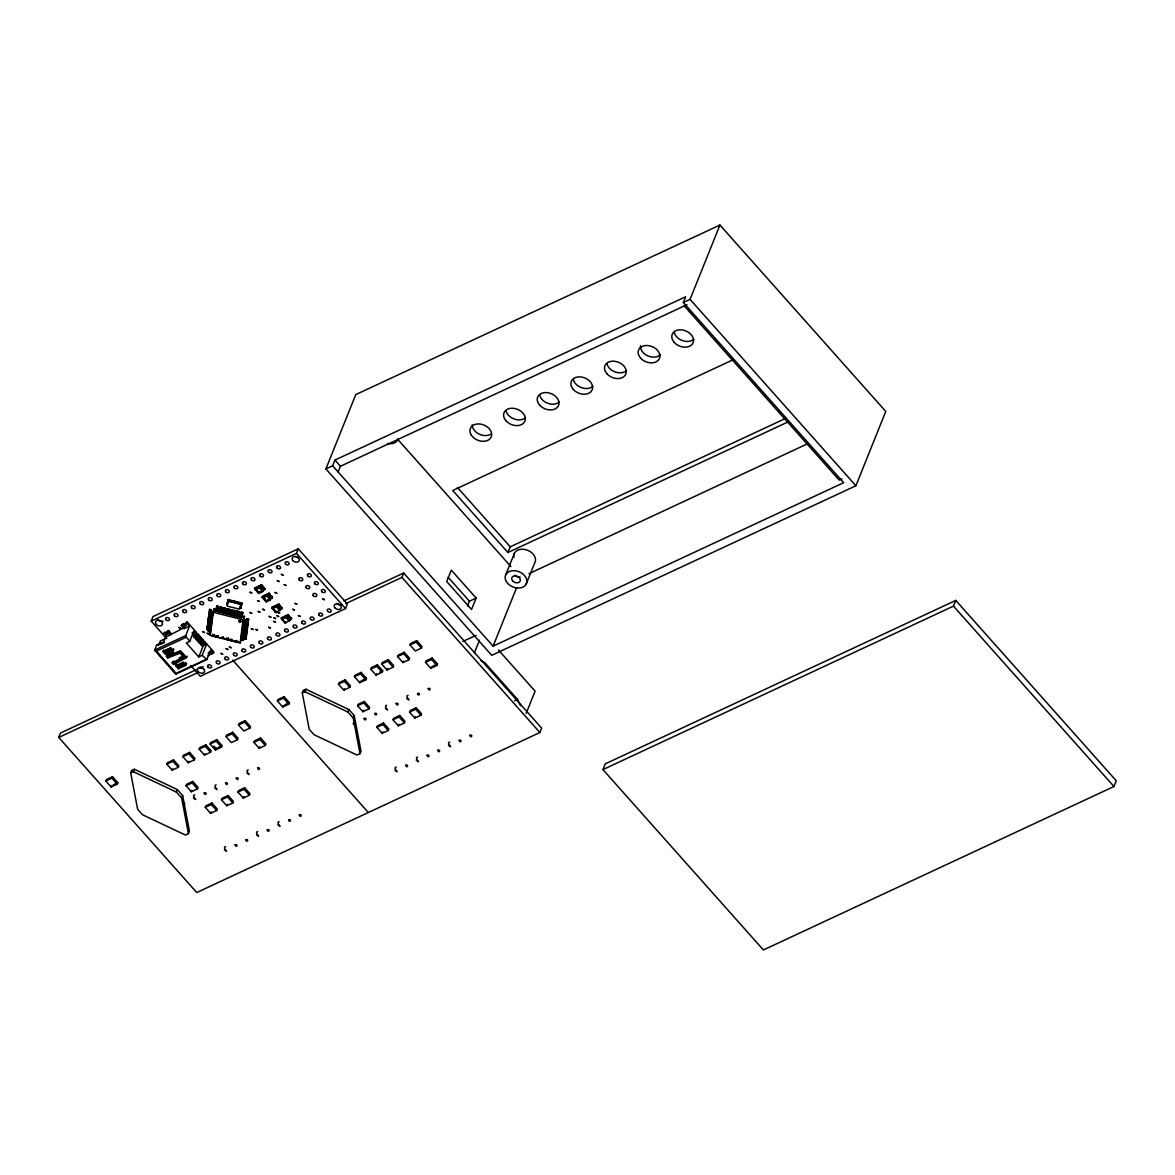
<?xml version="1.0" encoding="UTF-8"?>
<svg xmlns="http://www.w3.org/2000/svg" width="1175" height="1175" viewBox="0 0 1175 1175"><rect width="100%" height="100%" fill="white"/><g stroke="black" fill="none" stroke-linecap="round" stroke-linejoin="round"><path stroke-width="1.5" d="M183.432 623.617L182.977 624.762L184.357 626.304L184.813 625.159L183.432 623.617L181.288 625.541L184.049 628.64L184.504 627.494L165.543 637.276L163.707 641.844L156.642 645.134L154.645 650.172L155.423 651.067A2.438 1.645 7.4 0 0 156.055 651.288L175.765 674.156L206.873 659.513L210.692 650.025L213.453 653.124L211.764 653.902L210.384 652.36L210.839 651.214M206.947 629.447L207.226 627.847L208.783 628.243L208.621 629.565L206.947 629.447L208.239 629.785L208.474 631.562L210.648 632.106L208.856 631.342L208.753 625.82L207.461 625.497L207.285 626.818L208.592 627.142M207.623 624.175L207.916 622.559L209.473 622.956L209.297 624.278L207.623 624.175L208.93 624.498L209.194 628.698L211.103 629.183M209.708 624.748L211.618 625.217L209.326 624.968L209.165 626.29L211.324 626.833L209.532 626.069L208.254 619.915L209.811 620.312L209.87 623.426L211.662 624.189L209.502 623.646L209.679 622.324L211.955 622.574L210.046 622.104M208.313 618.887L208.592 617.272L210.149 617.668L209.987 618.99L208.313 618.887L209.605 619.21L209.84 621.002L212.014 621.546L210.222 620.782L209.782 617.888L208.489 617.565M208.651 616.243L208.944 614.643L210.501 615.024L210.325 616.346L208.651 616.243L209.958 616.567L210.222 620.782M212.469 618.608L210.56 618.138L209.282 611.999L210.839 612.381L210.898 615.494L212.807 615.964L210.531 615.715L210.472 612.601L209.165 612.278M210.898 615.494L209.62 609.355L211.177 609.737L211.236 612.851L213.145 613.335L210.868 613.071L211.045 611.749L243.108 619.798L244.473 616.376L214.173 608.782L212.792 612.219L209.796 635.337L240.111 642.931L241.492 639.494L244.473 616.376M207.064 629.168L207.226 627.847M207.285 626.818L207.578 625.203L209.135 625.599L209.194 628.698M207.74 623.881L207.916 622.559M207.975 621.531L208.254 619.915M208.43 618.593L208.592 617.272M208.768 615.95L208.944 614.643M208.988 613.6L209.282 611.999M209.341 610.956L209.62 609.355M208.239 629.785L208.416 628.463L207.108 628.14M208.93 624.498L209.091 623.176L207.799 622.853M209.267 621.854L209.444 620.532L208.137 620.209M209.605 619.21L209.782 617.888M209.958 616.567L210.119 615.245L208.827 614.922M210.296 613.923L210.472 612.601M210.633 611.279L210.81 609.957L209.502 609.634M209.811 620.312L209.635 621.634L208.078 621.237M211.177 609.737L211.001 611.059L209.458 610.677M208.474 631.562L208.416 628.463M208.753 625.82L208.812 628.933L210.986 629.462M209.84 621.002L210.017 619.68L212.176 620.224M210.648 632.106L210.927 630.505L209.018 630.02M211.324 626.833L211.618 625.217M211.662 624.189L211.955 622.574M212.528 617.58L212.352 618.902L210.193 618.358L210.354 617.037L212.631 617.286L210.736 616.816M212.69 616.258L212.983 614.657L211.074 614.173M213.042 613.614L213.321 612.013L211.412 611.529M213.703 612.337L214.173 608.782M212.602 634.309L212.381 635.954L212.925 635.043L214.658 635.484L214.114 636.395L214.438 634.456M215.583 611.191L217.434 611.338L215.583 611.191L215.892 609.443M213.072 634.559L212.792 636.042L214.526 636.468M218.344 607.651L216.611 607.211L215.803 609.531L217.625 609.884L218.242 607.739L218.491 606.462L216.758 606.021L216.508 607.299L218.242 607.739L217.316 611.617M219.049 612.058L220.063 608.077L221.796 608.518L220.782 612.483L219.049 612.058L219.358 610.31M220.224 606.887L219.975 608.165L221.708 608.606C223.088 606.285 217.683 607.034 221.84 607.607M217.786 635.602L217.992 637.335L218.271 635.866L217.713 636.777L215.98 636.336M221.796 608.518L221.958 607.328M222.516 612.924L224.366 613.071L222.516 612.924L222.809 611.176M223.573 608.048L223.441 609.032L225.174 609.472L225.424 608.195L223.573 608.048L225.424 608.195M223.529 608.944L225.262 609.384L224.542 611.617L222.721 611.264L223.691 607.754M224.249 613.35L224.542 611.617M222.986 636.909L222.78 638.554L223.323 637.643M225.982 613.791L227.157 608.621L228.89 609.061L227.715 614.217L225.982 613.791L226.276 612.043M228.038 599.573L227.025 605.008L228.038 599.573L241.903 603.039L240.89 608.488L239.406 608.107M227.539 604.464L228.405 601.262L240.537 604.303L240.376 607.916M229.007 601.424L229.522 599.94M227.715 614.217L228.009 612.483L226.188 612.131M228.89 609.061L228.64 610.339L226.907 609.898L228.728 610.251M229.448 614.657L231.284 614.804L229.448 614.657L229.742 612.909M226.775 639.215L228.508 639.655L226.79 638.51L226.657 639.508L226.922 638.025M230.506 609.781L230.373 610.765L232.107 611.206L232.342 609.928L230.506 609.781L232.342 609.928M231.181 615.083L231.475 613.35L229.654 612.998L230.623 609.487M231.695 602.085L232.195 600.616M228.303 637.922L227.965 639.861L228.655 638.466M232.9 615.524L234.075 610.354L235.808 610.794L234.633 615.95L232.9 615.524L233.208 613.776M231.651 639.082L231.431 640.727L231.989 639.817M234.633 615.95L234.941 614.217L233.12 613.864M235.808 610.794L235.573 612.072L233.84 611.632L235.661 611.984M237.247 603.48L237.747 602.011M236.366 616.39L238.217 616.537L236.366 616.39L237.541 611.235L239.274 611.661L239.039 612.939L237.306 612.498L237.541 611.235M238.099 616.816L238.407 615.083L236.586 614.731L237.394 612.41L239.127 612.851L238.319 615.171M239.92 604.156L240.434 602.672M236.851 640.375L237.159 641.814M239.832 617.257L240.86 613.277L242.593 613.717L241.565 617.697L239.832 617.257L240.141 615.509L241.874 615.95L241.565 617.697M240.89 608.488L241.903 603.039M241.007 612.102L240.772 613.379L242.505 613.805L242.74 612.528L240.89 612.381L242.74 612.528M242.505 613.805L242.623 612.821M240.111 642.931L243.108 619.798M240.963 639.699L241.242 638.098L243.152 638.568L244.65 637.217L246.207 637.599L245.913 639.215L244.62 638.892L243.122 640.243L240.963 639.699L242.975 639.89L244.65 637.217M241.301 637.056L241.58 635.455L243.489 635.925L244.988 634.573L246.544 634.97L246.265 636.571L244.958 636.248L243.46 637.599L241.301 637.056L243.328 637.247L244.988 634.573M241.639 634.412L241.933 632.811L243.827 633.281L245.325 631.93L246.882 632.326L246.603 633.927L245.296 633.604L243.798 634.955L241.639 634.412L243.666 634.603L245.325 631.93M241.977 631.768L242.27 630.167L244.18 630.652L245.678 629.286L247.235 629.683L246.941 631.283L245.648 630.96L244.15 632.312L241.977 631.768L244.003 631.959L245.678 629.286M242.329 629.139L242.608 627.523L247.572 627.039L247.279 628.64L245.986 628.317L244.488 629.668L242.329 629.139L244.341 629.33L244.517 628.008M242.667 626.495L242.946 624.88L244.855 625.364L246.353 623.998L247.91 624.395L247.631 625.996L246.324 625.673L244.826 627.039L242.667 626.495L244.694 626.686L246.353 623.998M243.005 623.852L243.298 622.236L245.193 622.721L246.691 621.369L248.248 621.751L247.969 623.352L246.677 623.029L245.178 624.395L243.005 623.852L245.032 624.043L246.691 621.369M243.343 621.208L243.636 619.592L245.546 620.077L247.044 618.726L248.601 619.107L248.307 620.723L247.014 620.385L245.516 621.751L243.343 621.208L245.369 621.399L247.044 618.726M242.975 639.89L243.152 638.568M243.328 637.247L243.489 635.925M243.666 634.603L243.827 633.281M244.003 631.959L244.18 630.652M244.694 626.686L244.855 625.364M245.032 624.043L245.193 622.721M245.369 621.399L245.546 620.077M243.122 640.243L244.797 637.57L246.207 637.599M243.46 637.599L245.134 634.926L246.544 634.97M243.798 634.955L245.472 632.282L246.882 632.326M244.15 632.312L245.81 629.638L247.235 629.683M244.488 629.668L246.162 626.995L247.572 627.039M244.826 627.039L246.5 624.351L247.91 624.395M245.178 624.395L246.838 621.707L248.248 621.751M245.516 621.751L247.176 619.063L248.601 619.107M246.016 626.642L245.839 627.964L247.396 628.361M244.62 638.892L244.797 637.57M244.958 636.248L245.134 634.926M245.296 633.604L245.472 632.282M245.648 630.96L245.81 629.638M245.986 628.317L246.162 626.995M246.324 625.673L246.5 624.351M246.677 623.029L246.838 621.707M247.014 620.385L247.176 619.063M245.913 639.215L246.089 637.893M246.265 636.571L246.427 635.249M246.603 633.927L246.779 632.605M246.941 631.283L247.117 629.962M247.279 628.64L247.455 627.318M247.631 625.996L247.793 624.674M247.969 623.352L248.145 622.045M248.307 620.723L248.483 619.401M193.449 797.987C199.706 802.657 190.482 795.299 194.727 794.814M214.849 788.014C221.106 792.684 211.882 785.326 216.127 784.841M224.381 849.76C230.638 854.431 221.414 847.072 225.659 846.587M246.941 773.047C253.198 777.718 243.974 770.359 248.219 769.875M256.473 834.793C262.73 839.464 253.506 832.12 257.751 831.621M277.873 824.821C284.115 829.491 274.906 822.133 279.151 821.648M385.415 708.481C391.657 713.137 382.448 705.793 386.692 705.308M406.8 698.508C413.057 703.164 403.833 695.82 408.077 695.336M394.947 770.227C401.204 774.898 391.98 767.539 396.225 767.055M416.332 760.254C422.589 764.91 413.38 757.567 417.61 757.082M448.424 745.288C454.681 749.958 445.472 742.6 449.702 742.115M255.342 589.542L259.381 587.662L260.116 586.149L263.567 590.026L262.833 591.539L258.794 593.419L255.342 589.542L255.753 588.19M258.794 593.419L259.205 592.068M262.833 597.972L266.872 596.092L267.621 594.579L271.072 598.457L270.323 599.97L266.284 601.85L262.833 597.972L263.244 596.621M266.284 601.85L266.696 600.498M281.192 606.726C280.561 609.076 277.887 606.344 279.812 605.169L278.783 604.009L279.665 606.329L282.235 607.886L281.882 608.738L275.919 612.674L272.483 608.797L272.879 607.446M275.919 612.674L276.331 611.323L275.156 611.881L274.465 609.854L275.156 611.881M290.563 617.257C289.931 619.622 287.258 616.875 289.182 615.7L288.154 614.54L287.802 615.392L291.591 618.417L291.253 619.269L285.29 623.205L281.853 619.328L282.25 617.977M285.29 623.205L285.701 621.854M189.718 641.388L194.316 629.962L187.133 621.883L186.678 623.029L189.439 626.128L185.562 636.145L189.718 641.388L186.355 642.96L198.766 656.913L202.129 655.356L206.727 643.915L213.909 651.978L213.453 653.124M224.454 611.705L225.174 609.472M231.387 613.438L232.195 611.117L230.462 610.677M343.981 600.836L403.657 573.018L541.66 728.118L539.898 732.524L196.754 892.53L58.75 737.43L60.513 733.024L196.445 669.633M166.747 638.627L151.193 621.134L153.029 616.567L298.288 548.828L347.359 603.979L345.523 608.562L200.264 676.301L190.688 665.535M164.471 633.384L164.926 632.238L166.307 633.795L165.851 634.941L164.471 633.384L162.782 634.177L164.926 632.238M105.823 781.023L106.411 779.539L112.506 776.704L117.823 782.682L117.236 784.166L111.14 787L105.823 781.023L111.919 778.188L112.506 776.704M165.851 634.941L167.863 634.001L166.483 632.444L168.627 630.52L171.388 633.619M166.483 632.444L168.627 630.52M167.863 634.001L168.333 632.855L166.307 633.795M162.958 651.449L163.545 650.025L166.292 653.124L165.719 654.548L162.958 651.449L170.698 647.836L171.535 648.776L164.794 651.905L165.91 653.153L172.637 650.01L173.21 648.585M164.794 651.905L165.381 650.48L170.757 647.968M111.14 787L111.742 785.532M165.91 653.153L166.483 651.714M166.424 656.414L167.012 654.989L168.392 656.531L167.805 657.971L166.424 656.414L180.436 650.759L186.517 657.589L173.606 664.477L172.226 662.935L172.798 661.496M184.357 626.304L186.37 625.364L184.989 623.822L187.133 621.883M173.606 664.477L174.179 663.053L187.089 656.149L186.517 657.589M130.704 772.871L131.688 770.403L134.347 769.243L177.278 789.541L182.668 795.607L189.425 831.151L188.441 833.633L185.43 835.028L142.483 814.73L137.622 809.267L130.704 772.871L133.348 771.711L134.347 769.243M167.805 657.971L180.142 653.094L180.715 651.67L184.02 655.386L183.447 656.825L172.226 662.935M175.662 665.726L176.235 664.286L178.997 667.385L178.424 668.825L175.662 665.726L183.403 662.113L184.225 663.038L177.498 666.181L178.6 667.415L185.327 664.286L185.9 662.847M177.498 666.181L178.071 664.756M178.6 667.415L179.173 665.99M192.627 633.692L195.432 631.225L196.563 632.488L195.99 633.927L192.627 635.484M193.757 636.762L194.33 635.337L197.694 633.766L198.825 635.029L198.252 636.453L194.888 638.025L193.757 636.762L197.121 635.19L197.694 633.766M196.019 639.303L196.592 637.863L199.956 636.307L201.087 637.57L200.514 638.994L197.15 640.566L196.019 639.303L199.383 637.731L199.956 636.307M197.15 640.566L197.723 639.141L201.087 637.57M198.281 641.844L198.854 640.404L202.218 638.833L203.348 640.111L202.761 641.535L199.397 643.107L198.281 641.844L201.645 640.272L202.218 638.833M199.397 643.107L199.985 641.682L203.348 640.111M200.528 644.37L201.101 642.945L204.465 641.374L205.596 642.652L205.023 644.076L201.659 645.648L200.528 644.37L203.892 642.813L204.465 641.374M212.983 614.657L210.692 614.393M216.758 606.021L218.491 606.462M201.659 645.648L202.232 644.208L203.363 645.486L198.766 656.913M210.927 630.505L208.651 630.241M209.796 635.337L210.722 633.046M220.782 612.483L219.167 611.764M209.752 654.857L208.372 653.3L208.827 652.154L210.208 653.711L208.063 655.635M227.157 608.621L228.772 609.34M166.85 764.191L167.452 762.707L173.533 759.873L178.864 765.85L178.262 767.334L172.167 770.168L166.85 764.191L172.945 761.341L173.533 759.873M211.764 653.902L212.22 652.771M234.001 601.071L234.736 602.202L235.94 601.556M219.725 637.775L221.458 638.201L221.59 637.217L221.047 638.128M234.075 610.354L235.705 611.073M223.309 638.348L223.456 637.158L222.912 638.069L224.645 638.51M172.167 770.168L172.769 768.685M239.274 611.661L237.423 611.514M182.889 756.715L183.476 755.231L189.572 752.397L194.888 758.374L194.301 759.858L188.206 762.692L182.889 756.715L188.984 753.865L189.572 752.397M256.811 590.026L254.578 588.748L254.916 587.882L261.643 584.753L262.686 585.914C260.747 587.089 263.42 589.821 264.067 587.456L264.757 589.483L258.015 592.626L256.987 591.451L257.604 590.393M233.59 641.242L235.323 641.668L235.441 640.683L234.897 641.594M243.636 619.592L245.678 620.429M255.607 589.909L254.916 587.882M243.298 622.236L245.34 623.073M242.946 624.88L245.002 625.717M188.441 833.633L181.67 798.075L176.294 792.023L177.278 789.541M188.206 762.692L188.808 761.209M242.608 627.523L244.664 628.346M242.27 630.167L244.312 630.99M241.933 632.811L243.974 633.633M258.015 592.626L257.134 590.291M254.578 588.748L261.643 584.753M241.58 635.455L243.636 636.277M241.242 638.098L243.298 638.921M199.148 749.136L199.735 747.653L205.831 744.818L211.147 750.796L210.545 752.264L204.465 755.114L199.148 749.136L205.228 746.287L205.831 744.818M186.047 785.752L186.634 784.283L192.729 781.434L198.046 787.426L197.459 788.895L191.363 791.744L186.047 785.752L192.127 782.917L192.729 781.434M263.89 598.281L262.069 597.164L262.407 596.312L269.134 593.169L270.177 594.33C268.252 595.519 270.926 598.251 271.557 595.887L272.248 597.913L265.521 601.042L264.478 599.882L265.095 598.809M181.67 798.075L182.668 795.607M263.097 598.325L263.45 597.473M265.521 601.042L265.858 600.19M262.069 597.164L269.134 593.169M204.465 755.114L205.052 753.63M210.119 744.01L210.707 742.541L216.802 739.692L222.119 745.67L221.532 747.153L215.436 749.988L210.119 744.01L216.2 741.175L216.802 739.692M191.363 791.744L191.951 790.261M325.901 468.913L355.775 394.594L719.937 225.042L885.774 411.441L855.899 485.76L491.738 655.312L325.901 468.913L332.628 465.785L334.934 460.071L685.627 296.776L683.321 302.489L843.65 482.69L493.103 646.147L332.628 465.785M273.114 609.076L272.057 607.137L278.783 604.009M215.436 749.988L216.024 748.519L220.592 746.389M272.732 609.164L272.057 607.137M151.193 621.134L296.452 553.396L298.288 548.828M226.026 736.593L226.613 735.124L232.709 732.275L238.026 738.252L237.423 739.736L231.343 742.571L226.026 736.593L232.107 733.758L232.709 732.275M338.15 471.983L340.442 466.269L686.949 304.692M205.258 807.342L205.845 805.874L211.941 803.024L217.257 809.017L216.67 810.486L210.575 813.335L205.258 807.342L211.338 804.508L211.941 803.024M282.485 619.607L281.412 617.668L288.154 614.54M238.481 724.975L239.068 723.492L245.164 720.657L250.481 726.635L249.893 728.118L243.798 730.953L238.481 724.975L244.562 722.126L245.164 720.657M282.103 619.695L281.412 617.668M284.864 621.546L284.526 622.412L283.307 619.812M210.575 813.335L211.162 811.852M221.443 799.793L222.031 798.324L228.126 795.475L233.443 801.467L232.856 802.936L226.76 805.786L221.443 799.793L227.524 796.958L228.126 795.475M226.76 805.786L227.348 804.302M253.903 742.321L254.505 740.837L260.6 738.003L265.917 743.981L265.315 745.464L259.234 748.299L253.903 742.321L259.998 739.472L260.6 738.003M237.967 792.097L238.554 790.613L244.65 787.779L249.967 793.757L249.379 795.24L243.284 798.075L237.967 792.097L244.047 789.262L244.65 787.779M277.388 701.02L277.99 699.536L284.086 696.702L289.402 702.679L288.8 704.163L282.72 706.998L277.388 701.02L283.483 698.17L284.086 696.702M259.234 748.299L259.822 746.815M243.284 798.075L243.871 796.591M282.72 706.998L283.307 705.514M302.269 692.868L303.267 690.386L305.911 689.24L348.858 709.538L354.233 715.59L361.004 751.148L360.005 753.63L356.994 755.026L314.063 734.727L309.201 729.264L302.269 692.868L304.927 691.708L305.911 689.24M338.429 684.188L339.017 682.704L345.112 679.87L350.429 685.847L349.827 687.316L343.746 690.166L338.429 684.188L344.51 681.338L345.112 679.87M343.746 690.166L344.334 688.682M354.453 676.712L355.056 675.228L361.136 672.394L366.468 678.372L365.866 679.84L359.785 682.69L354.453 676.712L360.549 673.863L361.136 672.394M345.803 603.568L401.894 577.41L403.657 573.018M360.005 753.63L353.249 718.072L347.859 712.021L348.858 709.538M359.785 682.69L360.373 681.206M370.713 669.133L371.3 667.65L377.395 664.815L382.712 670.793L382.125 672.262L376.029 675.111L370.713 669.133L376.808 666.284L377.395 664.815M357.611 705.749L358.213 704.28L364.294 701.431L369.626 707.409L369.023 708.892L362.928 711.727L357.611 705.749L363.707 702.914L364.294 701.431M353.249 718.072L354.233 715.59M376.029 675.111L376.632 673.627M381.684 664.007L382.286 662.538L388.367 659.689L393.684 665.667L393.096 667.15L387.001 669.985L381.684 664.007L387.779 661.173L388.367 659.689M362.928 711.727L363.53 710.258M387.001 669.985L387.603 668.516M397.591 656.59L398.178 655.121L404.273 652.272L409.59 658.25L409.003 659.733L402.907 662.568L397.591 656.59L403.686 653.755L404.273 652.272M376.822 727.34L377.425 725.871L383.505 723.022L388.822 728.999L388.235 730.483L382.139 733.317L376.822 727.34L382.918 724.505L383.505 723.022M402.907 662.568L403.51 661.099M410.046 644.972L410.648 643.489L416.728 640.654L422.06 646.632L421.458 648.101L415.363 650.95L410.046 644.972L416.141 642.123L416.728 640.654M382.139 733.317L382.742 731.849M393.008 719.79L393.61 718.322L399.691 715.472L405.022 721.45L404.42 722.933L398.325 725.768L393.008 719.79L399.103 716.956L399.691 715.472M398.325 725.768L398.927 724.299M425.482 662.318L426.07 660.835L432.165 658L437.482 663.978L436.894 665.447L430.799 668.296L425.482 662.318L431.577 659.469L432.165 658M409.532 712.094L410.134 710.611L416.214 707.776L421.531 713.754L420.944 715.222L414.848 718.072L409.532 712.094L415.627 709.245L416.214 707.776M430.799 668.296L431.401 666.812M414.848 718.072L415.451 716.588M467.459 606.094L469.427 601.203L476.154 598.06L451.317 570.139L446.72 581.566L471.557 609.487L476.154 598.06M733.362 359.623L452.742 490.489L507.938 552.529L510.244 546.816L785.884 418.271M474.377 652.874L479.488 640.169M505.837 574.604L514.444 553.161M493.103 646.147L516.648 587.588M526.194 584.107A11.251 8.196 21.9 0 0 514.239 570.683A11.251 8.196 21.9 0 0 507.6 583.27A11.251 8.196 21.9 0 0 526.194 584.107L534.816 562.678A11.251 8.196 21.9 0 0 525.695 549.665A11.251 8.196 21.9 0 0 513.901 557.435M683.321 302.489L690.063 299.361L719.937 225.042M526.18 713.401L535.11 691.179L498.523 650.054M602.937 769.596L605.228 763.868L955.774 600.41L1116.25 780.773L1113.959 786.501L763.412 949.958L602.937 769.596L953.468 606.124L955.774 600.41M272.483 608.797L276.507 606.917L277.256 605.404L280.707 609.296M281.853 619.328L285.877 617.448L286.627 615.95L290.078 619.827M206.873 659.513L202.129 655.356M215.848 636.821L216.391 635.91L216.259 636.909L218.109 637.056M226.232 639.42L226.79 638.51M229.698 640.287L230.256 639.376L230.124 640.375L231.974 640.522M240.963 621.34L239.671 622.177L238.687 621.09L239.994 620.253L240.86 621.634M262.686 585.914L262.524 587.074L264.067 587.456M256.987 591.451L257.34 590.614M270.177 594.33L270.03 595.505L271.557 595.887M264.478 599.882L264.625 598.707M279.812 605.169L279.459 606.006M289.182 615.7L288.83 616.537M179.217 658.015L184.02 655.386M181.288 625.541L182.977 624.762M184.989 623.822L186.678 623.029M263.743 589.248L265.095 588.631M184.049 628.64L189.439 626.128M164.559 638.994L160.329 640.977L158.596 645.266L156.642 645.134M160.006 644.605L164.25 642.622M185.621 635.631L154.674 650.054L175.927 673.951M192.068 632.796L195.432 631.225M156.055 651.288L186.076 637.291M271.249 597.678L272.585 597.047M198.825 635.029L195.461 636.6L196.592 637.863M166.292 653.124L174.032 649.511M165.719 654.548L173.459 650.95L172.637 650.01M271.704 608.004L278.431 604.861M203.363 643.694L205.596 642.652M282.235 607.886L280.884 608.503L278.578 605.918M203.363 645.486L206.727 643.915M281.075 618.535L287.802 615.392M181.17 665.3L185.841 663.126M208.372 653.3L210.384 652.36M178.997 667.385L186.737 663.787M208.518 654.49L210.208 653.711M178.424 668.825L186.164 665.212L185.327 664.286M291.591 618.417L290.254 619.034L287.948 616.449M175.765 673.437L205.875 659.557M199.765 668.09L203.084 666.548M58.75 737.43L197.327 672.805M507.938 552.529L788.572 421.678M528.985 573.679L808.092 443.533M113.255 784.812L117.823 782.682M284.835 704.809L289.402 702.679M361.9 680.501L366.468 678.372M379.672 672.203L382.712 670.793M462.759 641.521L476.037 635.337M432.914 666.107L437.482 663.978M841.917 478.857L839.214 480.105L684.261 305.941M514.635 700.77L517.529 699.419L520.569 705.676M168.568 654.357L173.224 652.477M168.392 656.531L180.715 651.67M239.083 620.576L240.611 620.958M240.581 621.854L238.804 620.797M227.583 600.719L241.433 604.185M239.876 606.976L241.345 607.343M227.407 606.153L239.538 609.179M219.27 610.398L221.091 610.75M226.099 613.497L227.818 613.938M233.017 615.23L234.75 615.671M239.95 616.978L241.683 617.404M246.868 620.048L248.424 620.429M209.106 613.321L210.663 613.702M246.53 622.677L248.087 623.073M246.192 625.32L247.749 625.717M210.384 619.46L212.293 619.93M245.502 630.608L247.058 631.004M245.164 633.252L246.721 633.648M207.402 626.525L208.959 626.921M244.826 635.895L246.383 636.292M209.356 627.377L211.265 627.861M208.988 627.612L211.162 628.14M244.473 638.539L246.03 638.921M212.528 635.469L214.247 635.91M226.378 638.95L228.112 639.376M229.845 639.817L231.578 640.243M236.777 641.55L238.51 641.976M304.927 691.708L347.859 712.021M133.348 771.711L176.294 792.023M480.604 660.467L484.746 662.582L517.529 699.419M690.063 299.361L855.899 485.76M953.468 606.124L1113.959 786.501M457.442 487.463L510.244 546.816M397.444 439.039L510.919 566.585M448.13 577.263L469.427 601.203M334.934 460.071L340.442 466.269M401.894 577.41L539.898 732.524M416.141 642.123L421.458 648.101M431.577 659.469L436.894 665.447M403.686 653.755L409.003 659.733M296.452 553.396L345.523 608.562M387.779 661.173L393.096 667.15M415.627 709.245L420.944 715.222M376.808 666.284L382.125 672.262M360.549 673.863L365.866 679.84M399.103 716.956L404.42 722.933M261.305 585.605L262.333 586.766M263.714 588.322L264.757 589.483M268.796 594.036L269.824 595.196M271.205 596.738L272.248 597.913M280.854 607.578L281.882 608.738M290.225 618.109L291.253 619.269M260.292 585.37L262.598 587.955M267.797 593.801L270.088 596.386M344.51 681.338L349.827 687.316M363.707 702.914L369.023 708.892M382.918 724.505L388.235 730.483M259.381 587.662L262.833 591.539M266.872 596.092L270.323 599.97M276.507 606.917L279.958 610.794M285.877 617.448L289.329 621.325M283.483 698.17L288.8 704.163M232.738 660.144L368.333 812.527M194.859 632.649L195.99 633.927M197.121 635.19L198.252 636.453M199.383 637.731L200.514 638.994M201.645 640.272L202.761 641.535M203.892 642.813L205.023 644.076M193.199 634.059L194.33 635.337M197.723 639.141L198.854 640.404M199.985 641.682L201.101 642.945M168.172 631.665L170.933 634.764M244.562 722.126L249.893 728.118M259.998 739.472L265.315 745.464M180.142 653.094L183.447 656.825M173.709 661.04L176.132 663.772M232.107 733.758L237.423 739.736M157.45 652.272L174.796 671.762M216.2 741.175L221.532 747.153M213.894 746.125L216.024 748.519M244.047 789.262L249.379 795.24M205.228 746.287L210.545 752.264M188.984 753.865L194.301 759.858M227.524 796.958L232.856 802.936M172.945 761.341L178.262 767.334M192.127 782.917L197.459 788.895M211.338 804.508L216.67 810.486M111.919 778.188L117.236 784.166M210.81 609.957L211.236 612.851M210.119 615.245L210.56 618.138M209.444 620.532L209.87 623.426M209.091 623.176L209.532 626.069M163.09 621.076A3.716 2.717 21.9 0 1 158.023 619.812M341.866 604.596A3.716 2.717 21.9 0 1 336.814 603.333M203.451 668.648A3.716 2.717 21.9 0 1 200.088 667.092M298.112 557.626A3.716 2.717 21.9 0 1 296.262 557.156M660.174 354.938A11.251 8.196 21.9 0 1 647.498 355.746A11.251 8.196 21.9 0 1 640.507 345.758M693.808 339.252A11.251 8.196 21.9 0 1 682.499 340.618A11.251 8.196 21.9 0 1 674.23 332.305M490.709 434.295A11.251 8.196 21.9 0 1 478.827 433.957A11.251 8.196 21.9 0 1 472.247 424.909M525.607 417.698A11.251 8.196 21.9 0 1 514.283 419.049A11.251 8.196 21.9 0 1 506.028 410.736M592.89 386.325A11.251 8.196 21.9 0 1 581.566 387.677A11.251 8.196 21.9 0 1 573.312 379.363M559.241 402.012A11.251 8.196 21.9 0 1 547.932 403.363A11.251 8.196 21.9 0 1 539.663 395.05M626.525 370.624A11.251 8.196 21.9 0 1 615.215 371.99A11.251 8.196 21.9 0 1 606.946 363.677M398.105 439.318A11.251 8.196 21.9 0 1 387.383 443.533M520.114 577.043A4.494 3.275 21.9 0 1 514.944 575.207M179.041 627.45L180.7 628.214L179.041 627.45M202.82 631.798L204.465 632.576L202.82 631.798M207.152 633.296L208.812 634.059L207.152 633.296M220.973 653.373L222.633 654.152L220.973 653.373M226.158 648.732L227.803 649.511L226.158 648.732M229.433 646.984L231.078 647.748L229.433 646.984M250.084 592.2L251.744 592.964L250.084 592.2M250.025 612.513L251.685 613.291L250.025 612.513M251.391 628.713L253.051 629.492L251.391 628.713M257.589 600.631L259.249 601.394L257.589 600.631M255.871 629.418L257.531 630.182L255.871 629.418M258.206 611.382L259.866 612.146L258.206 611.382M262.818 609.223L264.478 610.001L262.818 609.223M269.207 616.39L270.852 617.169L269.207 616.39M268.678 627.23L270.338 628.008L268.678 627.23M275.112 592.464L276.757 593.228L275.112 592.464M277.344 580.714L279.004 581.478L277.344 580.714M273.613 621.355L275.273 622.133L273.613 621.355M273.922 617.756L275.582 618.535L273.922 617.756M281.383 574.369L283.028 575.148L281.383 574.369M276.992 615.773L278.651 616.552L276.992 615.773M277.976 612.528L279.621 613.306L277.976 612.528M284.233 584.636L285.877 585.414L284.233 584.636M292.839 609.267L294.499 610.045L292.839 609.267M295.131 603.407L296.79 604.185L295.131 603.407M298.45 615.582L300.11 616.346L298.45 615.582M322.772 598.883L324.432 599.661L322.772 598.883M182.757 802.98C183.99 807.078 186.472 801.541 182.757 802.98M204.156 793.007C205.375 797.091 207.872 791.568 204.156 793.007M225.541 783.035C226.775 787.118 229.257 781.595 225.541 783.035M236.248 778.041C237.468 782.139 239.964 776.602 236.248 778.041M235.073 844.781C236.307 848.864 238.804 843.342 235.073 844.781M257.633 768.068C258.867 772.151 261.349 766.629 257.633 768.068M245.781 839.787C247 843.885 249.497 838.348 245.781 839.787M267.166 829.814C268.399 833.912 270.882 828.375 267.166 829.814M288.565 819.842C289.799 823.925 292.281 818.402 288.565 819.842M299.258 814.848C300.492 818.946 302.974 813.408 299.258 814.848M353.322 723.447C354.542 727.531 357.038 722.008 353.322 723.447M364.015 718.454C365.249 722.552 367.731 717.014 364.015 718.454M374.707 713.475C375.941 717.558 378.423 712.035 374.707 713.475M396.107 703.487C397.341 707.585 399.823 702.048 396.107 703.487M417.507 693.514C418.726 697.612 421.223 692.075 417.507 693.514M405.639 765.248C406.873 769.331 409.355 763.809 405.639 765.248M428.199 688.535C429.433 692.618 431.915 687.096 428.199 688.535M427.039 755.261C428.258 759.358 430.755 753.821 427.039 755.261M437.732 750.282C438.965 754.365 441.447 748.842 437.732 750.282M459.131 740.309C460.35 744.392 462.847 738.869 459.131 740.309M469.824 735.315C471.058 739.413 473.54 733.876 469.824 735.315M285.598 564.029A2.056 1.498 21.9 0 0 289.006 564.191A2.056 1.498 21.9 0 0 286.817 561.723A2.056 1.498 21.9 0 0 285.598 564.029M277.065 568.024A2.056 1.498 21.9 0 0 280.458 568.171A2.056 1.498 21.9 0 0 278.269 565.718A2.056 1.498 21.9 0 0 277.065 568.024M156.187 624.38A3.716 2.717 21.9 0 0 162.326 624.659A3.716 2.717 21.9 0 0 158.375 620.224A3.716 2.717 21.9 0 0 156.187 624.38M200.147 603.877A2.056 1.498 21.9 0 0 203.554 604.038A2.056 1.498 21.9 0 0 201.366 601.571A2.056 1.498 21.9 0 0 200.147 603.877M191.613 607.857A2.056 1.498 21.9 0 0 195.006 608.018A2.056 1.498 21.9 0 0 192.817 605.566A2.056 1.498 21.9 0 0 191.613 607.857M268.517 572.005A2.056 1.498 21.9 0 0 271.91 572.152A2.056 1.498 21.9 0 0 269.721 569.699A2.056 1.498 21.9 0 0 268.517 572.005M259.308 643.18A2.056 1.498 21.9 0 0 262.701 643.342A2.056 1.498 21.9 0 0 260.527 640.889A2.056 1.498 21.9 0 0 259.308 643.18M250.76 647.175A2.056 1.498 21.9 0 0 254.167 647.322A2.056 1.498 21.9 0 0 251.979 644.869A2.056 1.498 21.9 0 0 250.76 647.175M242.212 651.156A2.056 1.498 21.9 0 0 245.619 651.303A2.056 1.498 21.9 0 0 243.431 648.85A2.056 1.498 21.9 0 0 242.212 651.156M233.678 655.136A2.056 1.498 21.9 0 0 237.071 655.298A2.056 1.498 21.9 0 0 234.882 652.845A2.056 1.498 21.9 0 0 233.678 655.136M174.517 615.832A2.056 1.498 21.9 0 0 177.924 615.979A2.056 1.498 21.9 0 0 175.736 613.526A2.056 1.498 21.9 0 0 174.517 615.832M165.969 619.812A2.056 1.498 21.9 0 0 169.376 619.974A2.056 1.498 21.9 0 0 167.188 617.521A2.056 1.498 21.9 0 0 165.969 619.812M208.034 667.092A2.056 1.498 21.9 0 0 211.441 667.253A2.056 1.498 21.9 0 0 209.253 664.786A2.056 1.498 21.9 0 0 208.034 667.092M321.847 591.73A2.056 1.498 21.9 0 0 325.24 591.877A2.056 1.498 21.9 0 0 323.066 589.424A2.056 1.498 21.9 0 0 321.847 591.73M313.299 595.71A2.056 1.498 21.9 0 0 316.707 595.857A2.056 1.498 21.9 0 0 314.518 593.404A2.056 1.498 21.9 0 0 313.299 595.71M314.841 583.843A2.056 1.498 21.9 0 0 318.234 584.004A2.056 1.498 21.9 0 0 316.046 581.537A2.056 1.498 21.9 0 0 314.841 583.843M307.821 575.97A2.056 1.498 21.9 0 0 311.228 576.117A2.056 1.498 21.9 0 0 309.04 573.664A2.056 1.498 21.9 0 0 307.821 575.97M299.287 579.951A2.056 1.498 21.9 0 0 302.68 580.097A2.056 1.498 21.9 0 0 300.492 577.645A2.056 1.498 21.9 0 0 299.287 579.951M225.13 659.131A2.056 1.498 21.9 0 0 228.523 659.278A2.056 1.498 21.9 0 0 226.334 656.825A2.056 1.498 21.9 0 0 225.13 659.131M216.582 663.111A2.056 1.498 21.9 0 0 219.975 663.258A2.056 1.498 21.9 0 0 217.801 660.805A2.056 1.498 21.9 0 0 216.582 663.111M306.293 587.838A2.056 1.498 21.9 0 0 309.686 587.985A2.056 1.498 21.9 0 0 307.512 585.532A2.056 1.498 21.9 0 0 306.293 587.838M225.791 591.921A2.056 1.498 21.9 0 0 229.184 592.082A2.056 1.498 21.9 0 0 226.995 589.615A2.056 1.498 21.9 0 0 225.791 591.921M242.873 583.96A2.056 1.498 21.9 0 0 246.28 584.107A2.056 1.498 21.9 0 0 244.092 581.654A2.056 1.498 21.9 0 0 242.873 583.96M234.339 587.941A2.056 1.498 21.9 0 0 237.732 588.087A2.056 1.498 21.9 0 0 235.543 585.635A2.056 1.498 21.9 0 0 234.339 587.941M251.421 579.965A2.056 1.498 21.9 0 0 254.828 580.127A2.056 1.498 21.9 0 0 252.64 577.674A2.056 1.498 21.9 0 0 251.421 579.965M217.243 595.916A2.056 1.498 21.9 0 0 220.636 596.063A2.056 1.498 21.9 0 0 218.462 593.61A2.056 1.498 21.9 0 0 217.243 595.916M208.695 599.896A2.056 1.498 21.9 0 0 212.102 600.043A2.056 1.498 21.9 0 0 209.914 597.59A2.056 1.498 21.9 0 0 208.695 599.896M319.115 615.289A2.056 1.498 21.9 0 0 322.523 615.45A2.056 1.498 21.9 0 0 320.334 612.998A2.056 1.498 21.9 0 0 319.115 615.289M310.582 619.284A2.056 1.498 21.9 0 0 313.975 619.431A2.056 1.498 21.9 0 0 311.786 616.978A2.056 1.498 21.9 0 0 310.582 619.284M302.034 623.264A2.056 1.498 21.9 0 0 305.427 623.411A2.056 1.498 21.9 0 0 303.253 620.958A2.056 1.498 21.9 0 0 302.034 623.264M198.252 671.659A3.716 2.717 21.9 0 0 204.391 671.938A3.716 2.717 21.9 0 0 200.44 667.488A3.716 2.717 21.9 0 0 198.252 671.659M334.963 607.901A3.716 2.717 21.9 0 0 341.117 608.18A3.716 2.717 21.9 0 0 337.166 603.744A3.716 2.717 21.9 0 0 334.963 607.901M292.913 560.622A3.716 2.717 21.9 0 0 299.052 560.901A3.716 2.717 21.9 0 0 295.101 556.465A3.716 2.717 21.9 0 0 292.913 560.622M259.969 575.985A2.056 1.498 21.9 0 0 263.362 576.132A2.056 1.498 21.9 0 0 261.188 573.679A2.056 1.498 21.9 0 0 259.969 575.985M293.486 627.244A2.056 1.498 21.9 0 0 296.878 627.406A2.056 1.498 21.9 0 0 294.705 624.938A2.056 1.498 21.9 0 0 293.486 627.244M284.938 631.239A2.056 1.498 21.9 0 0 288.345 631.386A2.056 1.498 21.9 0 0 286.157 628.933A2.056 1.498 21.9 0 0 284.938 631.239M183.065 611.852A2.056 1.498 21.9 0 0 186.458 611.999A2.056 1.498 21.9 0 0 184.284 609.546A2.056 1.498 21.9 0 0 183.065 611.852M327.663 611.308A2.056 1.498 21.9 0 0 331.071 611.47A2.056 1.498 21.9 0 0 328.882 609.002A2.056 1.498 21.9 0 0 327.663 611.308M276.404 635.22A2.056 1.498 21.9 0 0 279.797 635.367A2.056 1.498 21.9 0 0 277.608 632.914A2.056 1.498 21.9 0 0 276.404 635.22M267.856 639.2A2.056 1.498 21.9 0 0 271.249 639.362A2.056 1.498 21.9 0 0 269.06 636.894A2.056 1.498 21.9 0 0 267.856 639.2M640.625 358.111A11.251 8.196 21.9 0 0 659.204 358.933A11.251 8.196 21.9 0 0 647.263 345.509A11.251 8.196 21.9 0 0 640.625 358.111M674.259 342.424A11.251 8.196 21.9 0 0 692.853 343.247A11.251 8.196 21.9 0 0 680.898 329.822A11.251 8.196 21.9 0 0 674.259 342.424M471.322 435.117A11.251 8.196 21.9 0 0 490.166 438.583A11.251 8.196 21.9 0 0 480.972 424.16A11.251 8.196 21.9 0 0 471.322 435.117M506.058 420.856A11.251 8.196 21.9 0 0 524.637 421.693A11.251 8.196 21.9 0 0 512.697 408.254A11.251 8.196 21.9 0 0 506.058 420.856M573.341 389.483A11.251 8.196 21.9 0 0 591.921 390.32A11.251 8.196 21.9 0 0 579.98 376.881A11.251 8.196 21.9 0 0 573.341 389.483M539.692 405.169A11.251 8.196 21.9 0 0 558.287 406.007A11.251 8.196 21.9 0 0 546.331 392.567A11.251 8.196 21.9 0 0 539.692 405.169M606.976 373.797A11.251 8.196 21.9 0 0 625.57 374.634A11.251 8.196 21.9 0 0 613.614 361.195A11.251 8.196 21.9 0 0 606.976 373.797M512.653 580.92A4.494 3.275 21.9 0 0 520.084 581.258A4.494 3.275 21.9 0 0 515.311 575.882A4.494 3.275 21.9 0 0 512.653 580.92"/></g></svg>
